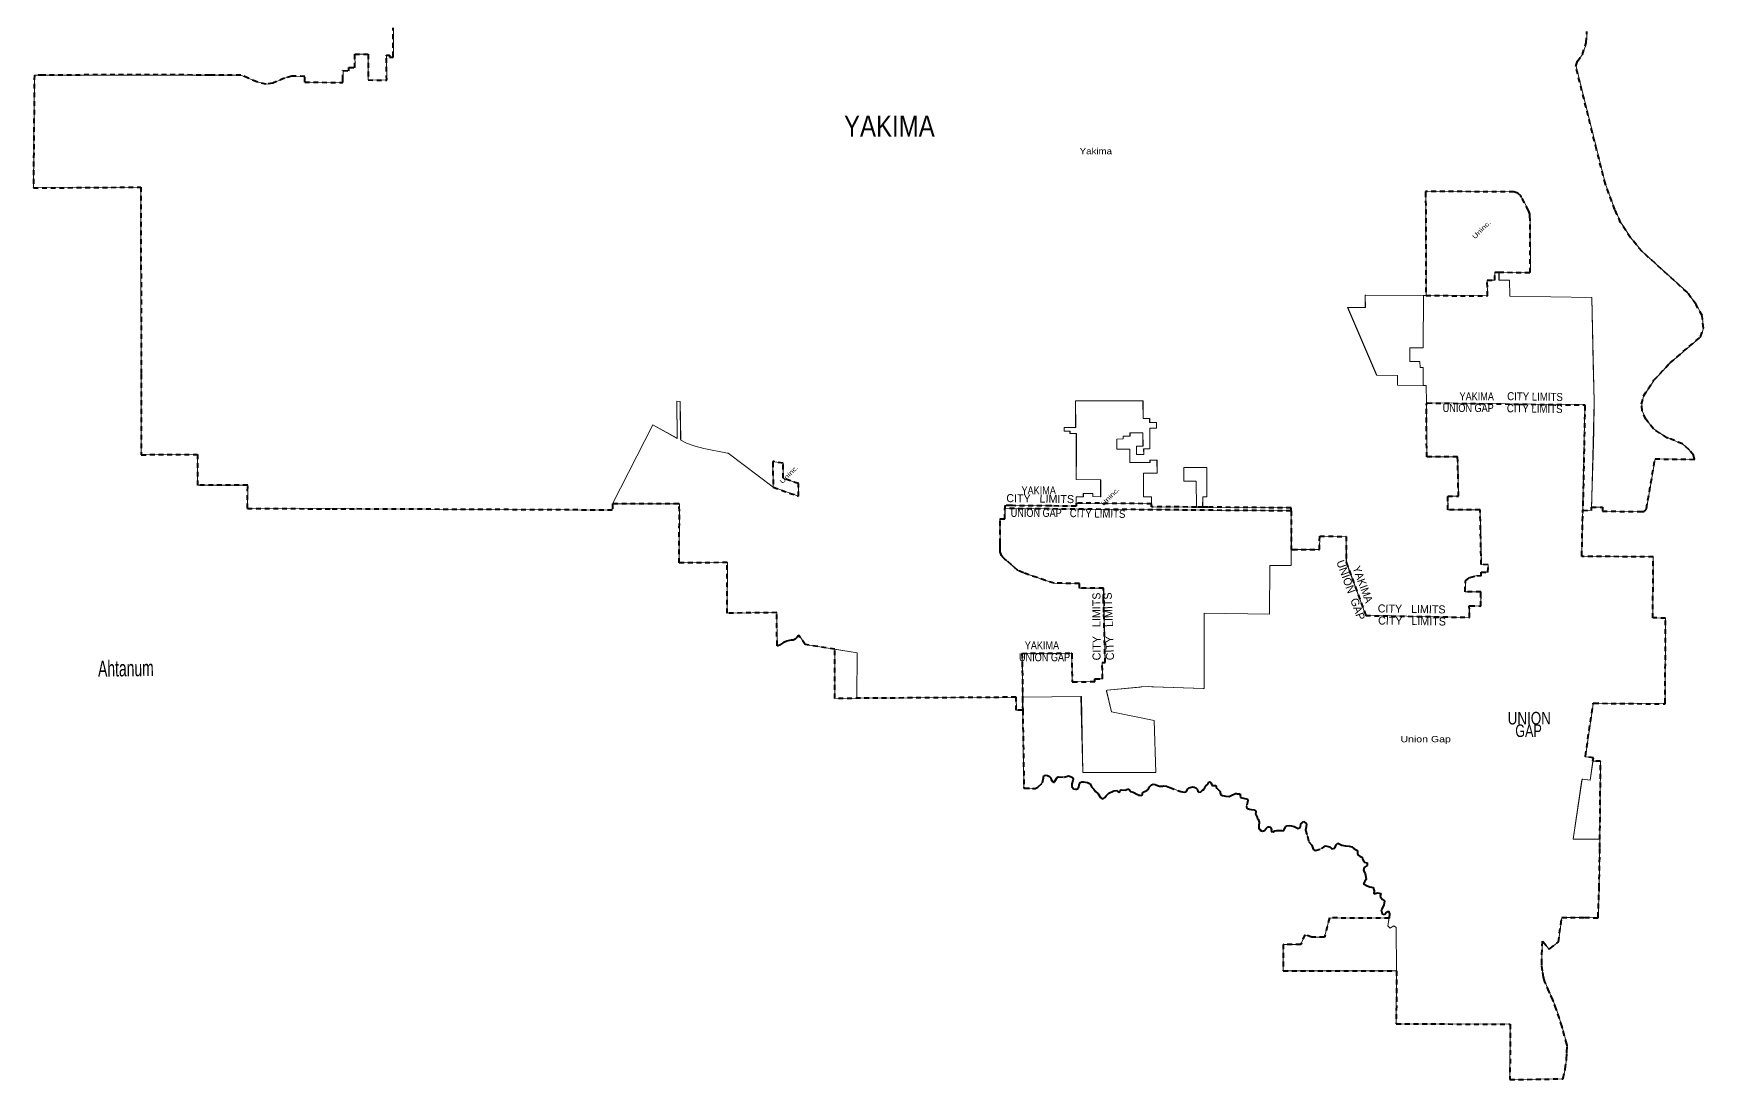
# Model space of a CAD drawing. Header units: feet. Extents: x -903180 to 1023491, y -707744 to 564635.
# Drawn here: x 94729 to 136462, y -354423 to -328296 of the extents above; entities that cross this region are included whole.
import ezdxf

# ---------------------------------------------------------------- set-up
doc = ezdxf.new("R2010")
doc.units = ezdxf.units.FT
doc.header["$LTSCALE"] = 80
doc.linetypes.add('SHORT_DASHED', pattern=[2.7, 1.5, -1.2])
doc.layers.add('13', color=7, linetype='SHORT_DASHED', lineweight=40)
doc.layers.add('58', color=7, linetype='Continuous', lineweight=13)
for name, color, linetype in [('14', 7, 'Continuous'), ('15', 7, 'Continuous'), ('16', 7, 'Continuous'), ('36', 7, 'Continuous')]:
    doc.layers.add(name, color=color, linetype=linetype)

msp = doc.modelspace()

# ---------------------------------------------------------------- linework, layer by layer
at = {"layer": '13'}
for p, q in [((101509.31, -329510.44), (101513.63, -329370.83)), ((98830.15, -338811.29), (98826.2, -339577.66)), ((126154.59, -340220.99), (119003.39, -340162.57)), ((123124.19, -347129.17), (123325.02, -347205.2)), ((126387.52, -348115.83), (126394.93, -348037.42)), ((132505.33, -351998.88), (132499.11, -351978.31))]:
    msp.add_line(p, q, dxfattribs=at)
for points in [[(101509.31, -329510.44), (102440.47, -329523.37), (102460.52, -329523.65), (102461.24, -329504.85), (102463.47, -329447.22), (102461.65, -329224.4), (102611.66, -329227.56), (102611.41, -329147.54), (102761.42, -329150.71), (102760.38, -328810.6), (103090.4, -328817.55), (103092.36, -329457.9), (103556.02, -329464.12), (103550.92, -328857.12), (103550.98, -328837.14), (103570.98, -328837.24), (103628.01, -328837.55), (103628.8, -328888.38), (103698.93, -328888.44), (103720.06, -328888.46), (103720.12, -328868.46), (103722.31, -328155.17)], [(133443.82, -340204.58), (133659.4, -340209.55), (133657.77, -340123.65), (133933.9, -340126.9), (133935.14, -340226.91), (134917.15, -340238.46), (134934.14, -340238.66), (134957.15, -340234.22), (134964.45, -340232.11), (134975.89, -340227.46), (134986.77, -340221.64), (134996.99, -340214.72), (135006.43, -340206.76), (135014.98, -340197.86), (135022.56, -340188.12), (135029.07, -340177.64), (135034.46, -340166.53), (135248.72, -338922.27), (136239.18, -338933.93), (136206.04, -338832.36), (136100.28, -338694.01), (135933.5, -338547.52), (135579.59, -338401.03), (135551.12, -338392.89), (135209.42, -338173.15), (135018.23, -337929), (134924.66, -337717.4), (134912.46, -337558.7), (134961.28, -337351.17), (135221.62, -336956.45), (135624.34, -336521.04), (136104.35, -336118.19), (136389.06, -335871.6), (136458.91, -335655), (136423.98, -335344.07), (136273.81, -335064.59), (136048.55, -334760.65), (134923.99, -333740.52), (134637.61, -333398.15), (134389.65, -333020.85), (134244.71, -332695.95), (134010.72, -332060.12), (133787.21, -331193.71), (133272.08, -329125.52), (133282.56, -329062.63), (133310.5, -328992.76), (133436.23, -328821.58), (133530.52, -328528.12), (133547.98, -328245.14)], [(101513.63, -329370.83), (101187.84, -329360.74), (100999.59, -329415.35), (100710.85, -329536.33), (100546.51, -329564.81), (100312, -329508.94), (100096.83, -329410.67), (99915.27, -329337.41), (99133.26, -329335.79), (97627.1, -329331.1), (94966.64, -329335.99), (94751.9, -329337), (94728.63, -332155.09), (97411.44, -332134.93), (97424.12, -336808.25), (97424.12, -338816.84), (98830.15, -338811.29)], [(126154.59, -340220.99), (126158.07, -341188.59), (126178.07, -341188.59), (126194.48, -341188.59), (126864.17, -341187.26), (126871.24, -340852.87), (127530.98, -340857.73), (127532.71, -341502.69), (128019.71, -342833.89), (128652.55, -342843.97), (130609.48, -342880.02), (130608.69, -342615.14), (130608.63, -342593.93), (130628.63, -342594.07), (130894.37, -342595.99), (130897.1, -342242.9), (130507.7, -342239.85), (130509.94, -341963.53), (130623.83, -341884.45), (130798.87, -341835.42), (130901.17, -341838.27), (130901.73, -341750.33), (131074.65, -341753.23), (131077.39, -341565.13), (130907.21, -341560.12), (130877.78, -340196.56), (130073.59, -340195.44), (130070.64, -339856.04), (130338.17, -339854.39), (130316.15, -338870.92), (129543.68, -338873.33), (129539.01, -337544.7), (129539, -337542.72), (129558.83, -337524.95), (133477.04, -337574.5), (133497.43, -337574.75), (133497.03, -337594.75), (133443.82, -340204.58)], [(100078.03, -340159.84), (100083.82, -339580.17), (98826.2, -339577.66)], [(119448.78, -345198), (119287.71, -345200.93), (119283.21, -344874.04), (114752.66, -344904.68), (114752.32, -343676.31), (114009.23, -343558.99), (113866.23, -343342.31), (113853.27, -343322.68), (113838.46, -343342.31), (113812.56, -343376.63), (113760.48, -343426.91), (113710.33, -343445.06), (113663.89, -343451.49), (113622.02, -343457.29), (113549.78, -343477.49), (113535.74, -343481.54), (113473.56, -343507.74), (113375.32, -343570.16), (113330.98, -343586.46), (113310.96, -343593.82), (113310.81, -343576.36), (113304, -342761.52), (112062.35, -342774.25), (112066.75, -341512.09), (110862.67, -341518.86), (110871.42, -340227.19), (110867.56, -340061.01), (110867.09, -340041.01), (110847.04, -340041.07), (109198.54, -340046.02), (109194.52, -340204.23), (108115.27, -340196.22), (102744.01, -340172.33)], [(126154.59, -340220.99), (126154.43, -340176.38), (126154.5, -340147.03), (124071.59, -340125.79), (124051.59, -340128.29), (124031.59, -340128.29), (123944.28, -340128.29), (123789.09, -340125.63), (122666.92, -340116.97), (122666.93, -340042.03), (120781.25, -340026.28), (120780.63, -340101.28), (120179.14, -340097.22), (120175.52, -340097.19), (120139.14, -340096.91), (119192.38, -340089.51), (119152.55, -340089.19), (119152.38, -340089.24), (119003.04, -340088.46), (119003.39, -340162.57)], [(100078.03, -340159.84), (102196.64, -340167.95), (102744.01, -340172.33)], [(119429.02, -343778.19), (120656.4, -343774.21), (120676.39, -343774.15), (120676.57, -343795.49), (120682.18, -344470.17), (120682.34, -344490.16), (120701.54, -344489.94), (121255.06, -344483.63), (121255.06, -344416.9), (121445.07, -344413.66), (121434.41, -344006.34), (121509.46, -344007.33), (121476.52, -342748.51), (121468.57, -342426.64), (121470.41, -342154.38), (120865.81, -342151.35), (120864.32, -342035.25), (120231.67, -342026.27), (120014.15, -341956.55), (119464.65, -341767.82), (119328.77, -341707.6), (119034.12, -341452.84), (118999.16, -341422.6), (118994.12, -341418.21), (118974.09, -341399.74), (118945.91, -341367.69), (118921.23, -341332.86), (118888.26, -341239.34), (118882.85, -341178.92), (118882.74, -341163.6), (118881.83, -341143.6), (118881.86, -341123.6), (118881.93, -341066.77), (118881.96, -341046.77), (118882.65, -341026.77), (118881.29, -340421.82), (119004.61, -340419.72), (119003.39, -340162.57)], [(132499.11, -351978.31), (132466.08, -351869.04), (132434.19, -351709.76), (132420.79, -351566.09), (132419.06, -351547.54), (132419, -351526.09), (132418.31, -351301.46), (132438.25, -350982.88), (132439.5, -350962.87), (132455.65, -350982.88), (132588.39, -351147.33), (132604.64, -351167.45), (132624.79, -351151.18), (132832.73, -350983.26), (132921.31, -350376.91), (133487.92, -350374.71), (133806.18, -350384.04), (133826.32, -350384.63), (133827.04, -350364.63), (133853.32, -349637.5), (133869.64, -348629.76), (133871.25, -348422.43), (133887.69, -346471.14), (133698.27, -346469.54), (133709.68, -346391.15), (133523.87, -346365.04), (133507.73, -346362.77), (133510.73, -346342.23), (133700.23, -345045.12), (133703.27, -345024.32), (133723.15, -345024.51), (135481.56, -345041.24), (135501.69, -345041.43), (135501.79, -345021.43), (135511.77, -342901.74), (135192.84, -342890.68), (135205.61, -341370.96), (133439.7, -341357.51), (133420.32, -341357.36), (133420.73, -341337.36), (133443.82, -340204.58)], [(119429.02, -343778.19), (119445.25, -344631.1), (119443.48, -344869.21), (119443.8, -344889.21), (119448.78, -345198)], [(119448.78, -345198), (119479.83, -347122.26), (119480.17, -347143.44), (119500.15, -347145.75), (119696.37, -347149.47), (119756.59, -347155.41), (119830.79, -347121.2), (119838.81, -347113.16), (119947, -347006.65), (119966.87, -346888.2), (119970.83, -346856.09), (120014.92, -346823.92), (120071.13, -346827.87), (120117.33, -346851.89), (120151.51, -346889.98), (120161.61, -346926.1), (120183.76, -346968.22), (120227.96, -346996.26), (120242, -346992.23), (120249.99, -346970.14), (120306.02, -346875.74), (120334.1, -346865.67), (120340.12, -346863.65), (120488.64, -346867.49), (120590.95, -346841.27), (120639.14, -346853.25), (120689.36, -346881.29), (120709.49, -346919.4), (120701.53, -346957.54), (120673.56, -347033.85), (120675.65, -347082.02), (120679.71, -347106.09), (120719.93, -347158.23), (120764.11, -347174.23), (120794.21, -347174.19), (120814.26, -347160.11), (120848.3, -347113.91), (120862.27, -347071.74), (120862.27, -347065.72), (120872.23, -347025.57), (120888.25, -347001.46), (120922.35, -346989.38), (120968.5, -346985.31), (121070.89, -347003.24), (121135.17, -347037.29), (121167.4, -347111.51), (121229.72, -347173.65), (121265.94, -347231.81), (121338.28, -347283.91), (121390.61, -347376.17), (121408.7, -347394.21), (121418.75, -347398.21), (121460.91, -347410.2), (121496.99, -347382.06), (121533.04, -347335.85), (121603.17, -347269.53), (121633.24, -347249.43), (121675.36, -347235.32), (121725.5, -347215.19), (121793.72, -347207.08), (121829.9, -347237.14), (121849.99, -347247.15), (121872.05, -347237.08), (121880.01, -347200.95), (121912.11, -347190.88), (122006.45, -347198.78), (122038.54, -347190.72), (122066.61, -347170.61), (122088.68, -347168.58), (122102.73, -347170.57), (122152.99, -347224.7), (122209.23, -347244.7), (122325.73, -347304.77), (122345.83, -347322.81), (122377.94, -347322.77), (122416.08, -347328.74), (122438.13, -347308.64), (122442.05, -347262.48), (122462.1, -347244.39), (122552.35, -347206.14), (122584.41, -347178), (122588.41, -347171.98), (122610.41, -347123.78), (122666.51, -347065.5), (122708.63, -347049.4), (122754.8, -347053.36), (122819.05, -347077.36), (122867.26, -347099.38), (122943.52, -347095.28), (122967.59, -347089.22), (123043.87, -347099.17), (123124.19, -347129.17)], [(123325.02, -347205.2), (123399.32, -347231.2), (123481.63, -347245.14), (123531.78, -347233.04), (123569.82, -347176.79), (123575.82, -347164.75), (123601.87, -347136.61), (123690.12, -347110.42), (123736.3, -347120.39), (123772.45, -347138.41), (123806.62, -347166.47), (123816.69, -347184.53), (123828.79, -347226.66), (123846.89, -347244.69), (123899.05, -347234.6), (123923.1, -347212.49), (123941.13, -347192.4), (123985.24, -347168.26), (124013.22, -347099.99), (124017.22, -347091.96), (124071.33, -347047.73), (124103.36, -346997.51), (124119.4, -346989.47), (124143.5, -346999.48), (124161.61, -347023.53), (124171.72, -347067.68), (124199.83, -347077.68), (124276.09, -347075.58), (124286.17, -347097.65), (124286.2, -347121.73), (124298.27, -347141.79), (124378.7, -347227.99), (124386.78, -347262.11), (124388.82, -347284.18), (124406.93, -347312.26), (124443.08, -347328.27), (124523.39, -347342.23), (124531.42, -347344.22), (124607.7, -347354.17), (124655.82, -347330.02), (124767.83, -347278.59), (124796.25, -347274.44), (124807.83, -347285.89), (124868.43, -347289.45), (124884.42, -347291.94), (124888.55, -347309.49), (124878.54, -347327.57), (124888.7, -347381.74), (124920.83, -347389.71), (125039.33, -347415.58), (125071.5, -347437.6), (125073.54, -347453.65), (125041.7, -347592.19), (125037.74, -347620.31), (125067.92, -347654.37), (125112.12, -347668.33), (125168.35, -347674.25), (125230.61, -347686.17), (125272.83, -347716.2), (125276.9, -347746.3), (125264.94, -347788.47), (125295.15, -347832.56), (125313.38, -347910.81), (125333.47, -347920.8), (125339.52, -347934.84), (125341.55, -347944.88), (125353.69, -347991.01), (125347.86, -348083.35), (125350.02, -348157.61), (125374.14, -348171.61), (125396.3, -348207.69), (125420.39, -348211.66), (125440.48, -348215.64), (125490.63, -348199.49), (125534.7, -348149.23), (125574.76, -348107.01), (125616.92, -348108.94), (125649.1, -348136.98), (125661.25, -348189.14), (125659.33, -348229.28), (125707.52, -348235.21), (125745.61, -348211.06), (125755.64, -348207.02), (125799.8, -348200.93), (125924.27, -348204.7), (125958.41, -348208.65), (125984.45, -348178.5), (126016.45, -348120.24), (126026.45, -348102.15), (126046.49, -348090.07), (126102.68, -348077.93), (126164.92, -348083.84), (126235.22, -348099.76), (126327.64, -348152.5), (126387.52, -348115.83)], [(126394.93, -348037.42), (126470.67, -347976.5), (126539.32, -348034.16), (126531.91, -348112.57), (126514.48, -348191.07), (126561.82, -348345.35), (126599.06, -348489.67), (126671.86, -348565.38), (126702.75, -348667.57), (126761.21, -348705.24), (126921.26, -348653.64), (127011, -348586.57), (127111.48, -348611.82), (127174.02, -348657.49), (127244.09, -348640.81), (127279.54, -348558.14), (127319.32, -348515.61), (127422.02, -348566.96), (127518.45, -348586.22), (127608.76, -348593.48), (127673.1, -348613.01), (127727.61, -348658.75), (127783.96, -348682.37), (127818.24, -348706.18), (127812.7, -348766.5), (127821.09, -348812.63), (127877.53, -348848.31), (127929.82, -348865.94), (127942.26, -348918.06), (127976.92, -348990.08), (128057.29, -349007.47), (128059.85, -349077.76), (127982.01, -349126.65), (127964.54, -349201.13), (128003.25, -349277.13), (128021.99, -349365.36), (128028.47, -349423.56), (127994.73, -349470.06), (127963.15, -349534.62), (128057.79, -349582.02), (128126.24, -349613.57), (128208.59, -349628.93), (128233.27, -349707.07), (128223.86, -349785.5), (128315.9, -349756.58), (128396.25, -349771.96), (128382.83, -349850.42), (128435.59, -349928.32), (128487.95, -349955.99), (128468.75, -350064.64), (128409.5, -350181.66), (128428.34, -350281.95), (128486.67, -350303.54), (128540.35, -350242.81), (128586.26, -350214.29), (128616.86, -350280.32), (128609.6, -350376.81), (128606.86, -350389.64), (127112.98, -350387.39), (126987.54, -350865.32), (126669.14, -350863.07), (126495.82, -350807.08), (126396.04, -351046.31), (125957.88, -351045.65), (125960.3, -351705.65), (128786.1, -351709.91), (128784.12, -353029.91), (131629.73, -353041.23), (131623.5, -354423.21), (132930.86, -354405.55), (132951.49, -354405.27), (132955.72, -354385.28), (132995.16, -354199.04), (132999.43, -354178.89), (133002.31, -354159.04), (133038.83, -353906.81), (133047.35, -353767.49), (133048.58, -353747.25), (133048.91, -353727.49), (133051.32, -353581.72), (133051.65, -353561.65), (133046.17, -353541.72), (132936.41, -353142.68), (132931.28, -353124.02), (132924.48, -353102.68), (132795.67, -352698.37), (132789.43, -352678.79), (132781.62, -352658.37), (132711.08, -352473.88), (132694.73, -352432.04), (132618.37, -352268.38), (132609.08, -352248.46), (132600.73, -352228.38), (132513.41, -352018.31), (132505.33, -351998.88)]]:
    msp.add_lwpolyline(points, dxfattribs=at)
for points in [[(131348.55, -334257.6), (132132.82, -334269.79), (132124.16, -332847.49), (132117.83, -332806.51), (132106.06, -332760.72), (132089.56, -332716.4), (131910.19, -332381.15), (131907.04, -332375.48), (131893.28, -332354.12), (131877.36, -332334.31), (131859.46, -332316.28), (131839.77, -332300.22), (131818.52, -332286.3), (131795.92, -332274.68), (131772.23, -332265.49), (131747.71, -332258.83), (131722.63, -332254.76), (129535.76, -332241.33), (129516.54, -332241.21), (129516.6, -332261.21), (129524.54, -334841.76), (131064.03, -334851.18), (131055.17, -334457.67), (131245.24, -334458.19), (131248.56, -334255.95)], [(113459.24, -339027.1), (113221.54, -338989.87), (113201.59, -338986.75), (113201.94, -339004.37), (113214.53, -339630.54), (113848.11, -339854.7), (113846.07, -339539.45), (113460.04, -339401.24)]]:
    msp.add_lwpolyline(points, close=True, dxfattribs=at)
at = {"layer": '58'}
for points in [[(103725.74, -328155.17), (103723.55, -328868.46), (103723.49, -328888.46), (103702.36, -328888.44), (103632.23, -328888.38), (103631.44, -328837.55), (103574.41, -328837.24), (103554.41, -328837.14), (103554.35, -328857.12)], [(134927.42, -333740.52), (134641.04, -333398.15), (134393.08, -333020.85), (134248.14, -332695.95), (134014.15, -332060.12), (133790.64, -331193.71), (133275.51, -329125.52), (133285.99, -329062.63), (133313.93, -328992.76), (133439.66, -328821.58), (133533.95, -328528.12), (133551.41, -328245.14)], [(103554.35, -328857.12), (103559.45, -329464.12), (103095.79, -329457.9), (103093.83, -328817.55), (102763.81, -328810.6), (102764.85, -329150.71), (102614.84, -329147.54), (102615.09, -329227.56), (102465.08, -329224.4), (102466.9, -329447.22), (102464.67, -329504.85), (102463.95, -329523.65), (102443.9, -329523.37), (101642.36, -329512.24), (101623.66, -329511.98), (101509.31, -329510.44), (101513.63, -329370.83), (101187.84, -329360.74), (100999.59, -329415.35), (100710.85, -329536.33), (100546.51, -329564.81), (100312, -329508.94), (100096.83, -329410.67), (99915.27, -329337.41), (94751.9, -329337), (94728.63, -332155.09), (97411.44, -332134.93), (97424.12, -338816.84), (98830.15, -338811.29), (98826.2, -339577.66), (100083.82, -339580.17), (100078.03, -340159.84), (102744.01, -340172.33), (108115.27, -340196.22), (109194.52, -340204.23), (109201.97, -340046.02)], [(126867.6, -341187.26), (126874.67, -340852.87), (127534.41, -340857.73), (127536.14, -341502.69), (128023.14, -342833.89), (128655.98, -342843.97), (130612.91, -342880.02), (130612.12, -342615.14), (130612.06, -342593.93), (130632.06, -342594.07), (130897.8, -342595.99), (130900.53, -342242.9), (130511.13, -342239.85), (130513.37, -341963.53), (130627.26, -341884.45), (130802.3, -341835.42), (130904.6, -341838.27), (130905.16, -341750.33), (131078.08, -341753.23), (131080.82, -341565.13), (130910.64, -341560.12), (130881.21, -340196.56), (130077.02, -340195.44), (130074.07, -339856.04), (130341.6, -339854.39), (130319.58, -338870.92), (129547.11, -338873.33), (129542.44, -337544.7), (129542.43, -337542.72), (129541.44, -337504.7), (129530.75, -337092.13), (128814.7, -337084.04), (128813.86, -336841.67), (128294.89, -336831.69), (127570.15, -335143.87), (127990.69, -335141.25), (128010.7, -335141.12), (128010.46, -335120.26), (128007.46, -334854.76), (128007.24, -334834.76), (128026.2, -334834.85), (129527.97, -334841.76), (129520.03, -332261.21), (129519.97, -332241.21), (129539.19, -332241.33), (131726.06, -332254.76), (131751.14, -332258.83), (131775.66, -332265.49), (131799.35, -332274.68), (131821.95, -332286.3), (131843.2, -332300.22), (131862.89, -332316.28), (131880.79, -332334.31), (131896.71, -332354.12), (131910.47, -332375.48), (131913.62, -332381.15), (132092.99, -332716.4), (132109.49, -332760.72), (132121.26, -332806.51), (132127.59, -332847.49), (132136.25, -334269.79), (131351.98, -334257.6), (131351.46, -334457.62), (131615.37, -334461.72), (131622.17, -334861.87), (133670.25, -334893.68), (133701.38, -336543.62), (133729.24, -337467.26), (133729.89, -337488.83), (133729.68, -337507.26), (133721.72, -338215.28), (133705.43, -338818.37), (133661.2, -340123.65), (133937.33, -340126.9), (133938.57, -340226.91), (134920.58, -340238.46), (134937.57, -340238.66), (134960.58, -340234.22), (134967.88, -340232.11), (134979.32, -340227.46), (134990.2, -340221.64), (135000.42, -340214.72), (135009.86, -340206.76), (135018.41, -340197.86), (135025.99, -340188.12), (135032.5, -340177.64), (135037.89, -340166.53), (135252.15, -338922.27), (136242.61, -338933.93), (136209.47, -338832.36), (136103.71, -338694.01), (135936.93, -338547.52), (135583.02, -338401.03), (135554.55, -338392.89), (135212.85, -338173.15), (135021.66, -337929), (134928.09, -337717.4), (134915.89, -337558.7), (134964.71, -337351.17), (135225.05, -336956.45), (135627.77, -336521.04)], [(135627.77, -336521.04), (136107.78, -336118.19), (136392.49, -335871.6), (136462.34, -335655), (136427.41, -335344.07), (136277.24, -335064.59), (136051.98, -334760.65), (134927.42, -333740.52)], [(109201.97, -340046.02), (110206.4, -338068.34), (110817.93, -338409.9), (110804.64, -337483.32), (110886.65, -337484.82), (110902.31, -338455.67), (111050.26, -338526.82), (111264.02, -338606.96), (111484.99, -338664.32), (112069.41, -338776.97), (112090.22, -338780.99), (113214.53, -339630.54), (113201.59, -338986.75), (113459.24, -339027.1), (113460.04, -339401.24), (113846.07, -339539.45), (113848.11, -339854.7), (113214.53, -339630.54), (112090.22, -338780.99), (112069.41, -338776.97), (111484.99, -338664.32), (111264.02, -338606.96), (111050.26, -338526.82), (110922.33, -338465.3), (110902.31, -338455.67), (110902.01, -338436.81), (110886.65, -337484.82), (110804.64, -337483.32), (110817.62, -338388.36), (110817.93, -338409.9), (110797.91, -338398.71), (110206.4, -338068.34), (109201.97, -340046.02), (110850.47, -340041.07), (110870.52, -340041.01), (110870.99, -340061.01), (110874.85, -340227.19), (110866.1, -341518.86), (112070.18, -341512.09), (112065.78, -342774.25), (113307.43, -342761.52), (113314.24, -343576.36), (113314.39, -343593.82), (113334.41, -343586.46), (113378.75, -343570.16), (113476.99, -343507.74), (113539.17, -343481.54), (113553.21, -343477.49), (113625.45, -343457.29), (113667.32, -343451.49), (113713.76, -343445.06), (113763.91, -343426.91), (113815.99, -343376.63), (113841.89, -343342.31), (113856.7, -343322.68), (113869.66, -343342.31), (114012.66, -343558.99), (115315.77, -343764.72), (115305.9, -344896.54), (119286.64, -344874.04), (119291.14, -345200.93), (119452.21, -345198), (119445.49, -344300.43), (119432.45, -343778.19), (119432.45, -343778.19), (120659.83, -343774.21), (120679.82, -343774.15), (120680, -343795.49), (120685.61, -344470.17), (120685.77, -344490.16), (120704.97, -344489.94), (121258.49, -344483.63), (121258.49, -344416.9), (121448.5, -344413.66), (121437.84, -344006.34)], [(121437.84, -344006.34), (121512.89, -344007.33), (121479.95, -342748.51), (121472, -342426.64), (121473.84, -342154.38), (120869.24, -342151.35), (120867.75, -342035.25), (120235.1, -342026.27), (120017.58, -341956.55), (119468.08, -341767.82), (119332.2, -341707.6), (119037.55, -341452.84), (119002.59, -341422.6), (118997.55, -341418.21), (118977.52, -341399.74), (118949.34, -341367.69), (118924.66, -341332.86), (118891.69, -341239.34), (118886.28, -341178.92), (118886.17, -341163.6), (118885.26, -341143.6), (118885.29, -341123.6), (118885.36, -341066.77), (118885.39, -341046.77), (118886.08, -341026.77), (118884.72, -340421.82), (119008.04, -340419.72), (119006.47, -340088.46), (119155.81, -340089.24), (119155.98, -340089.19), (119195.81, -340089.51), (120142.57, -340096.91), (120178.95, -340097.19), (120182.57, -340097.22), (120784.06, -340101.28), (120787.6, -339865.39), (120964.08, -339866.27), (120964.96, -339786.46), (121203.51, -339788.24), (121202.63, -339864.5), (121398.61, -339866.27), (121396.82, -339440.81), (120788.6, -339437.87), (120796.89, -338799.22), (120791.15, -338285.11), (120631.53, -338285.11), (120633.3, -338228.36), (120487.14, -338226.17), (120487.74, -338135.08), (120775.04, -338135.61), (120769.02, -337483.88), (120768.88, -337468.62), (122435.24, -337471.41), (122455.25, -337471.44), (122458.89, -337491.44), (122460.89, -337915.65), (122623.95, -337914.88), (122624.41, -338012.5), (122793.52, -338011.71), (122794.18, -338152.36), (122625.96, -338153.15), (122628.41, -338673.1), (122474.03, -338673.83), (122474.67, -338809.49), (122295.43, -338810.34), (122294.44, -338600.63), (122454.7, -338599.87), (122453.13, -338269.01), (122129.93, -338270.55), (122130.31, -338351.09), (121960.11, -338351.9), (121960.46, -338424.44), (121802.18, -338425.19), (121803.4, -338681.5), (122127.54, -338679.96), (122129.11, -339010.83), (122631.63, -339008.44), (122631.36, -338950.97), (122807.39, -338950.14), (122808.92, -339276.42), (122467.34, -339278.02), (122470.12, -339870.19), (122669.19, -339869.26), (122670.35, -340116.97), (123792.52, -340125.63), (123785.87, -339481.36), (123478.58, -339474.56), (123476.99, -339136.43), (124053.69, -339134.62), (124053.24, -339871.12), (123950.64, -339871.68), (123947.71, -340128.29), (124035.02, -340128.29), (124055.02, -340128.29), (124075.02, -340125.79), (126157.93, -340147.03), (126157.86, -340176.38), (126161.5, -341188.59), (126181.5, -341188.59), (126197.91, -341188.59), (126867.6, -341187.26)], [(126158.07, -341188.59), (126178.07, -341188.59), (126194.48, -341188.59), (126864.17, -341187.26), (126871.24, -340852.87), (127530.98, -340857.73), (127532.71, -341502.69), (128019.71, -342833.89), (128652.55, -342843.97), (130609.48, -342880.02), (130608.69, -342615.14), (130608.63, -342593.93), (130628.63, -342594.07), (130894.37, -342595.99), (130897.1, -342242.9), (130507.7, -342239.85), (130509.94, -341963.53), (130623.83, -341884.45), (130798.87, -341835.42), (130901.17, -341838.27), (130901.73, -341750.33), (131074.65, -341753.23), (131077.39, -341565.13), (130907.21, -341560.12), (130877.78, -340196.56), (130073.59, -340195.44), (130070.64, -339856.04), (130338.17, -339854.39), (130316.15, -338870.92), (129543.68, -338873.33), (129539.01, -337544.7), (129539, -337542.72)], [(129539, -337542.72), (129558.83, -337524.95), (133477.04, -337574.5), (133497.43, -337574.75), (133497.03, -337594.75), (133420.73, -341337.36), (133420.32, -341357.36), (133439.7, -341357.51), (135205.61, -341370.96), (135192.84, -342890.68), (135511.77, -342901.74), (135501.79, -345021.43), (135501.69, -345041.43), (135481.56, -345041.24), (133723.15, -345024.51), (133703.27, -345024.32), (133700.23, -345045.12), (133510.73, -346342.23), (133507.73, -346362.77), (133523.87, -346365.04), (133709.68, -346391.15), (133628.88, -346946.5), (133443.93, -346921.17), (133426.51, -346918.78), (133423.64, -346938.43), (133207.2, -348419.96), (133850.83, -348422.36), (133871.25, -348422.43), (133870.96, -348442.43), (133853.32, -349637.5), (133827.04, -350364.63), (133826.32, -350384.63), (133806.18, -350384.04), (133487.92, -350374.71), (132921.31, -350376.91), (132832.73, -350983.26), (132624.79, -351151.18), (132604.64, -351167.45), (132588.39, -351147.33), (132455.65, -350982.88), (132439.5, -350962.87), (132438.25, -350982.88), (132418.31, -351301.46), (132419, -351526.09), (132419.06, -351547.54), (132420.79, -351566.09), (132434.19, -351709.76), (132466.08, -351869.04), (132499.11, -351978.31), (132505.33, -351998.88), (132513.41, -352018.31), (132600.73, -352228.38), (132609.08, -352248.46), (132618.37, -352268.38), (132694.73, -352432.04), (132711.08, -352473.88), (132781.62, -352658.37)], [(122345.83, -347322.81), (122325.73, -347304.77), (122209.23, -347244.7), (122152.99, -347224.7), (122102.73, -347170.57), (122088.68, -347168.58), (122066.61, -347170.61), (122038.54, -347190.72), (122006.45, -347198.78), (121912.11, -347190.88), (121880.01, -347200.95), (121872.05, -347237.08), (121849.99, -347247.15), (121829.9, -347237.14), (121793.72, -347207.08), (121725.5, -347215.19), (121675.36, -347235.32), (121633.24, -347249.43), (121603.17, -347269.53), (121533.04, -347335.85), (121496.99, -347382.06), (121460.91, -347410.2), (121418.75, -347398.21), (121408.7, -347394.21), (121390.61, -347376.17), (121338.28, -347283.91), (121265.94, -347231.81), (121229.72, -347173.65), (121167.4, -347111.51), (121135.17, -347037.29), (121070.89, -347003.24), (120968.5, -346985.31), (120922.35, -346989.38), (120888.25, -347001.46), (120872.23, -347025.57), (120862.27, -347065.72), (120862.27, -347071.74), (120848.3, -347113.91), (120814.26, -347160.11), (120794.21, -347174.19), (120764.11, -347174.23), (120719.93, -347158.23), (120679.71, -347106.09), (120675.65, -347082.02), (120673.56, -347033.85), (120701.53, -346957.54), (120709.49, -346919.4), (120689.36, -346881.29), (120639.14, -346853.25), (120590.95, -346841.27), (120488.64, -346867.49), (120340.12, -346863.65), (120334.1, -346865.67), (120306.02, -346875.74), (120249.99, -346970.14), (120242, -346992.23), (120227.96, -346996.26), (120183.76, -346968.22), (120161.61, -346926.1), (120151.51, -346889.98), (120117.33, -346851.89), (120071.13, -346827.87), (120014.92, -346823.92), (119970.83, -346856.09), (119966.87, -346888.2), (119947, -347006.65), (119838.81, -347113.16), (119830.79, -347121.2), (119756.59, -347155.41), (119696.37, -347149.47), (119500.15, -347145.75), (119480.17, -347143.44), (119479.83, -347122.26), (119443.8, -344889.21), (119443.48, -344869.21), (119462.99, -344869.01), (120898.99, -344854.72), (120919.44, -344854.52), (120919.78, -344874.52), (120952, -346756.05), (122775, -346756.05), (122737, -345457.05), (121664, -345238.05), (121545.05, -344722.34), (121540.44, -344702.34), (121560.44, -344700.38), (122384.83, -344619.69), (122405.21, -344617.69), (122424.83, -344616.86), (122602.43, -344609.31), (122677.13, -344611.97), (122688.05, -344612.36), (122717.13, -344613.32), (123959.03, -344654.56), (123982.34, -344655.33), (123982.31, -344635.22), (123979.67, -342771.17), (125619, -342803.05), (125621, -341581.05), (126159.49, -341584), (126158.07, -341188.59)], [(125745.61, -348211.06), (125707.52, -348235.21), (125659.33, -348229.28), (125661.25, -348189.14), (125649.1, -348136.98), (125616.92, -348108.94), (125574.76, -348107.01), (125534.7, -348149.23), (125490.63, -348199.49), (125440.48, -348215.64), (125420.39, -348211.66), (125396.3, -348207.69), (125374.14, -348171.61), (125350.02, -348157.61), (125347.86, -348083.35), (125353.69, -347991.01), (125341.55, -347944.88), (125339.52, -347934.84), (125333.47, -347920.8), (125313.38, -347910.81), (125295.15, -347832.56), (125264.94, -347788.47), (125276.9, -347746.3), (125272.83, -347716.2), (125230.61, -347686.17), (125168.35, -347674.25), (125112.12, -347668.33), (125067.92, -347654.37), (125037.74, -347620.31), (125041.7, -347592.19), (125073.54, -347453.65), (125071.5, -347437.6), (125039.33, -347415.58), (124920.83, -347389.71), (124888.7, -347381.74), (124878.54, -347327.57), (124888.55, -347309.49), (124884.42, -347291.94), (124868.43, -347289.45), (124807.83, -347285.89), (124796.25, -347274.44), (124767.83, -347278.59), (124655.82, -347330.02), (124607.7, -347354.17), (124531.42, -347344.22), (124523.39, -347342.23), (124443.08, -347328.27), (124406.93, -347312.26), (124388.82, -347284.18), (124386.78, -347262.11), (124378.7, -347227.99), (124298.27, -347141.79), (124286.2, -347121.73), (124286.17, -347097.65), (124276.09, -347075.58), (124199.83, -347077.68), (124171.72, -347067.68), (124161.61, -347023.53), (124143.5, -346999.48), (124119.4, -346989.47), (124103.36, -346997.51), (124071.33, -347047.73), (124017.22, -347091.96), (124013.22, -347099.99), (123985.24, -347168.26), (123941.13, -347192.4), (123923.1, -347212.49), (123899.05, -347234.6), (123846.89, -347244.69), (123828.79, -347226.66), (123816.69, -347184.53), (123806.62, -347166.47), (123772.45, -347138.41), (123736.3, -347120.39), (123690.12, -347110.42), (123601.87, -347136.61), (123575.82, -347164.75), (123569.82, -347176.79), (123531.78, -347233.04), (123481.63, -347245.14), (123399.32, -347231.2), (123325.02, -347205.2), (123124.19, -347129.17), (123043.87, -347099.17), (122967.59, -347089.22), (122943.52, -347095.28), (122867.26, -347099.38), (122819.05, -347077.36), (122754.8, -347053.36), (122708.63, -347049.4), (122666.51, -347065.5), (122610.41, -347123.78), (122588.41, -347171.98), (122584.41, -347178), (122552.35, -347206.14), (122462.1, -347244.39), (122442.05, -347262.48), (122438.13, -347308.64), (122416.08, -347328.74), (122377.94, -347322.77), (122345.83, -347322.81)], [(132781.62, -352658.37), (132789.43, -352678.79), (132795.67, -352698.37), (132924.48, -353102.68), (132931.28, -353124.02), (132936.41, -353142.68), (133046.17, -353541.72), (133051.65, -353561.65), (133051.32, -353581.72), (133048.91, -353727.49), (133048.58, -353747.25), (133047.35, -353767.49), (133038.83, -353906.81), (133002.31, -354159.04), (132999.43, -354178.89), (132995.16, -354199.04), (132955.72, -354385.28), (132951.49, -354405.27), (132930.86, -354405.55), (131623.5, -354423.21), (131629.73, -353041.23), (128784.12, -353029.91), (128786.1, -351709.91), (128781.84, -350626.59), (128751.9, -350605.54), (128719.53, -350582.79), (128677.58, -350605.24), (128629.76, -350645.83), (128575.12, -350584.03), (128590.39, -350485.46), (128609.6, -350376.81), (128616.86, -350280.32), (128586.26, -350214.29), (128540.35, -350242.81), (128486.67, -350303.54), (128428.34, -350281.95), (128409.5, -350181.66), (128468.75, -350064.64), (128487.95, -349955.99), (128435.59, -349928.32), (128382.83, -349850.42), (128396.25, -349771.96), (128315.9, -349756.58), (128223.86, -349785.5), (128233.27, -349707.07), (128208.59, -349628.93), (128126.24, -349613.57), (128057.79, -349582.02), (127963.15, -349534.62), (127994.73, -349470.06), (128028.47, -349423.56), (128021.99, -349365.36), (128003.25, -349277.13), (127964.54, -349201.13), (127982.01, -349126.65), (128059.85, -349077.76), (128057.29, -349007.47), (127976.92, -348990.08), (127942.26, -348918.06), (127929.82, -348865.94), (127877.53, -348848.31), (127821.09, -348812.63), (127812.7, -348766.5), (127818.24, -348706.18), (127783.96, -348682.37), (127727.61, -348658.75), (127673.1, -348613.01), (127608.76, -348593.48), (127518.45, -348586.22), (127422.02, -348566.96), (127319.32, -348515.61), (127279.54, -348558.14), (127244.09, -348640.81), (127174.02, -348657.49), (127111.48, -348611.82), (127011, -348586.57), (126921.26, -348653.64), (126761.21, -348705.24), (126702.75, -348667.57), (126671.86, -348565.38), (126599.06, -348489.67), (126561.82, -348345.35), (126514.48, -348191.07), (126531.91, -348112.57), (126539.32, -348034.16), (126470.67, -347976.5), (126394.93, -348037.42), (126387.52, -348115.83), (126327.64, -348152.5), (126235.22, -348099.76), (126164.92, -348083.84), (126102.68, -348077.93), (126046.49, -348090.07), (126026.45, -348102.15), (126016.45, -348120.24), (125984.45, -348178.5), (125958.41, -348208.65), (125924.27, -348204.7), (125799.8, -348200.93), (125755.64, -348207.02), (125745.61, -348211.06)]]:
    msp.add_lwpolyline(points, dxfattribs=at)
for points in [[(133726.25, -337507.26), (133659.4, -340209.55), (133443.23, -340204.57), (133497.43, -337574.75), (133477.04, -337574.5), (129558.83, -337524.95), (129538.01, -337504.7), (129527.32, -337092.13), (129452.32, -337091.79), (129454.37, -336640.02), (129376.32, -336639.29), (129376, -336489.27), (129125.99, -336486.93), (129125.25, -336149.88), (129456.58, -336148.59), (129462.5, -334841.24), (131064.03, -334851.18), (131055.17, -334457.67), (131245.24, -334458.19), (131248.56, -334255.95), (131348.55, -334257.6), (131348.03, -334457.62), (131611.94, -334461.72), (131618.74, -334861.87), (133666.82, -334893.68)], [(128003.81, -334834.76), (129462.5, -334841.24), (129456.58, -336148.59), (129125.25, -336149.88), (129125.99, -336486.93), (129376, -336489.27), (129376.32, -336639.29), (129454.37, -336640.02), (129452.32, -337091.79), (128811.27, -337084.04), (128810.43, -336841.67), (128291.46, -336831.69), (127566.72, -335143.87), (128007.27, -335141.12)], [(122457.46, -337915.65), (122620.52, -337914.88), (122620.98, -338012.5), (122790.09, -338011.71), (122790.75, -338152.36), (122622.53, -338153.15), (122624.98, -338673.1), (122470.6, -338673.83), (122471.24, -338809.49), (122292, -338810.34), (122291.01, -338600.63), (122451.27, -338599.87), (122449.7, -338269.01), (122126.5, -338270.55), (122126.88, -338351.09), (121956.68, -338351.9), (121957.03, -338424.44), (121798.75, -338425.19), (121799.97, -338681.5), (122124.11, -338679.96), (122125.68, -339010.83), (122628.2, -339008.44), (122627.93, -338950.97), (122803.96, -338950.14), (122805.49, -339276.42), (122463.91, -339278.02), (122466.69, -339870.19), (122665.76, -339869.26), (122666.92, -340116.97), (122666.93, -340042.03), (120781.25, -340026.28), (120780.63, -340101.28), (120781.25, -340026.28), (120784.17, -339865.39), (120960.65, -339866.27), (120961.53, -339786.46), (121200.08, -339788.24), (121199.2, -339864.5), (121395.18, -339866.27), (121393.39, -339440.81), (120785.17, -339437.87), (120787.72, -338285.11), (120628.1, -338285.11), (120629.87, -338228.36), (120483.71, -338226.17), (120484.31, -338135.08), (120771.61, -338135.61), (120765.45, -337468.62), (122451.82, -337471.44)], [(123789.09, -340125.63), (123782.44, -339481.36), (123475.15, -339474.56), (123473.56, -339136.43), (124050.26, -339134.62), (124049.81, -339871.12), (123947.21, -339871.68), (123944.28, -340128.29)], [(125621, -341581.05), (125619, -342803.05), (123979.67, -342771.17), (123982.34, -344655.33), (122688.05, -344612.36), (122602.43, -344609.31), (122424.83, -344616.86), (121560.44, -344700.38), (121540.44, -344702.34), (121664, -345238.05), (122737, -345457.05), (122775, -346756.05), (120952, -346756.05), (120898.99, -344854.72), (119443.48, -344869.21), (119442.06, -344300.43), (119429.02, -343778.19), (120656.4, -343774.21), (120676.39, -343774.15), (120682.34, -344490.16), (120701.54, -344489.94), (121255.06, -344483.63), (121255.06, -344416.9), (121445.07, -344413.66), (121434.41, -344006.34), (121509.46, -344007.33), (121470.41, -342154.38), (120865.81, -342151.35), (120864.32, -342035.25), (120231.67, -342026.27), (119464.65, -341767.82), (119464.65, -341767.82), (119328.77, -341707.6), (119034.12, -341452.84), (118974.09, -341399.74), (118945.91, -341367.69), (118921.23, -341332.86), (118888.26, -341239.34), (118882.65, -341026.77), (118881.29, -340421.82), (119004.61, -340419.72), (119003.17, -340162.57), (126153.2, -340220.98), (126158.07, -341188.59), (126159.49, -341584)], [(115305.9, -344896.54), (114752.66, -344904.68), (114752.32, -343676.31), (115315.77, -343764.72)], [(133871.25, -348422.43), (133207.2, -348419.96), (133426.51, -346918.78), (133628.88, -346946.5), (133698.27, -346469.54), (133887.69, -346471.14)], [(125957.88, -351045.65), (126396.04, -351046.31), (126495.82, -350807.08), (126669.14, -350863.07), (126987.54, -350865.32), (127112.98, -350387.39), (128606.86, -350389.64), (128590.39, -350485.46), (128575.12, -350584.03), (128629.76, -350645.83), (128677.58, -350605.24), (128719.53, -350582.79), (128781.84, -350626.59), (128786.1, -351709.91), (125960.3, -351705.65)]]:
    msp.add_lwpolyline(points, close=True, dxfattribs=at)

# ---------------------------------------------------------------- texts
at = {"layer": '14'}
for s, height, width, p in [('YAKIMA', 528, 0.85, (114982.56, -330873.93)), ('UNION', 313.5, 0.8, (131566.8, -345553.95)), ('GAP', 313.5, 0.75, (131756.92, -345867.13))]:
    msp.add_text(s, height=height, dxfattribs=dict(at, width=width)).set_placement(p)
at = {"layer": '15'}
for s, rotation, width, p in [('UNION GAP', 0.094, 0.85, (129943.34, -337751.51)), ('YAKIMA', 0.094, 0.85, (130364.03, -337460.66)), ('CITY LIMITS', 359.087, 0.9, (131545.1, -337755.45)), ('CITY LIMITS', 359.087, 0.9, (131552.62, -337454.36)), ('YAKIMA', 0.094, 0.85, (119418.73, -339809.16)), ('UNION GAP', 0.094, 0.85, (119148.49, -340371.01)), ('CITY LIMITS', 359.087, 0.9, (120622.36, -340374.93)), ('YAKIMA', 290.094, 0.95, (127687.39, -341638.6)), ('UNION GAP', 0.094, 0.85, (119356.75, -343977.07)), ('YAKIMA', 0.094, 0.85, (119500.23, -343677.98))]:
    msp.add_text(s, height=200, rotation=rotation, dxfattribs=dict(at, width=width)).set_placement(p)
for s, rotation, p in [('CITY   LIMITS', 359.087, (119037.27, -340000.59)), ('UNION  GAP', 290.094, (127282.14, -341492.81)), ('CITY   LIMITS', 90.087, (121393.55, -343954.4)), ('CITY   LIMITS', 92.087, (121732.78, -343947.36)), ('CITY   LIMITS', 359.087, (128318.44, -342754.97)), ('CITY   LIMITS', 359.087, (128328, -343056.83))]:
    msp.add_text(s, height=200, rotation=rotation, dxfattribs=at).set_placement(p)
at = {"layer": '16', "width": 0.65}
msp.add_text('Ahtanum', height=400, rotation=0.63, dxfattribs=at).set_placement((96345.8, -344360.29))
at = {"layer": '36'}
for s, width, p in [('Yakima', 1.15, (120871.81, -331314.18)), ('Union Gap', 1.25, (128888.33, -345998.18))]:
    msp.add_text(s, height=157.5, dxfattribs=dict(at, width=width)).set_placement(p)
at = {"layer": '36', "width": 1.35}
for p in [(130749.31, -333438.59), (113443.9, -339551.87), (121468.62, -340107.34)]:
    msp.add_text('Uninc.', height=113, rotation=45, dxfattribs=at).set_placement(p)

doc.saveas('drawing.dxf')
